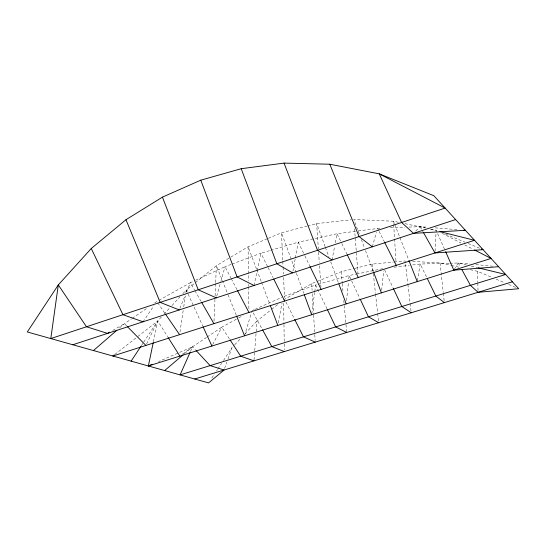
<?xml version="1.0" encoding="UTF-8"?>
<svg xmlns="http://www.w3.org/2000/svg" width="546" height="546" viewBox="0 0 546 546"><rect width="100%" height="100%" fill="white"/><g stroke="black" fill="none" stroke-linecap="round" stroke-linejoin="round"><path stroke-width="0.41" stroke-dasharray="2.73 2.05" d="M214.025 321.15L214.953 299.304M215.097 295.939L215.636 283.333M215.67 282.494L216.387 265.69L230.084 257.528M435.066 251.269L436.056 231.934M254.026 360.019L254.675 351.522M254.736 350.675L256.995 320.939L270.973 309.882M346.546 300.566L348.45 282.207M348.792 278.87L349.14 275.532L355.767 274.181M381.647 290.342L383.681 270.959M311.786 313.916L314.632 292.431M314.742 291.605L315.622 284.992L317.253 284.527M179.955 332.132L183.224 310.23M183.729 306.859L185.36 295.912M185.865 292.547L186.247 290.015L194.765 283.142M417.383 280.78L420.222 264.032L448.962 263.247M292.909 271.219L295.202 258.77M295.352 257.937L298.246 242.165L337.039 233.749L357.289 231.033M278.269 322.911L282.016 303.248M332.029 259.992L334.691 246.048M335.312 242.765L337.039 233.749L341.434 242.799M153.392 341.803L157.733 320.966L161.725 316.632M254.02 285.497L257.043 271.417M257.221 270.591L260.961 253.194L269.874 250.553M216.714 296.205L220.632 282.268M220.864 281.449L225.013 266.687L231.265 264.346M372.324 246.819L376.406 232.343M244.547 335.804L251.508 312.298M224.638 368.427L226.87 362.094M227.982 358.934L231.879 347.85L234.166 345.406M179.893 308.388L185.265 295.154M186.527 292.042L190.315 282.705L194.942 280.569M190.581 351.31L192.615 346.744L206.497 337.428M146.628 343.905L157.733 320.966L167.663 336.739M212.687 344.54L221.765 327.184L237.981 318.325M454.245 269.431L458.265 262.995L470.031 264.073M141.394 345.632L143.257 342.813M143.728 342.11L157.733 320.966L136.964 337.175M211.834 377.989L214.633 373.785M216.496 370.98L217.431 369.581M217.895 368.878L221.628 363.274M223.491 360.469L231.879 347.85M143.045 321.785L153.958 305.692M164.005 314.155L169.71 307.964M171.99 305.487L179.968 296.826M182.821 293.734L186.247 290.015L202.764 326.092M234.732 344.792L240.445 338.677M245.011 333.783L256.995 320.939M415.718 231.115L420.127 226.645L427.668 227.252M119.41 328.057L124.474 323.669L131.504 318.85M184.357 353.781L192.615 346.744L195.441 349.788M195.42 282.61L216.387 265.69L227.778 294.048M271.642 309.357L278.965 303.562M114.858 354.436L136.295 337.701M182.535 354.136L192.615 346.744L158.456 361.595M132.207 318.366L147.666 307.76M154.695 302.941L158.258 300.675M207.193 336.964L221.765 327.184L229.62 339.209M230.808 257.098L248.109 246.785L267.506 238.65M283.627 299.877L311.677 283.633L341.195 271.737L354.279 268.523M112.708 330.426L124.474 323.669L126.856 326.085M158.988 300.273L190.315 282.705L194.533 290.022M238.718 317.922L243.141 315.506M195.714 280.214L225.013 266.687L230.897 277.948M251.986 310.674L254.279 309.65M255.037 309.316L281.736 297.372M268.284 238.322L281.477 232.787L306.818 226.167M232.05 264.052L260.961 253.194L267.731 266.864M284.05 296.41L315.622 284.992L326.924 308.62M270.686 250.314L298.246 242.165L304.518 255.112M318.072 284.302L349.14 275.532L351.29 280.118M307.637 225.955L316.632 223.601L351.29 219.785M355.098 268.318L372.276 264.1L393.332 262.094M356.599 274.01L383.115 268.605M358.135 230.924L380.098 228.221M394.069 267.206L409.254 265.363M412.626 264.953L420.222 264.032L426.542 276.979M394.171 262.012L405.118 260.968L407.78 283.517M390.315 227.819L404.798 227.245M409.05 227.081L420.127 226.645L425.068 227.887M449.808 263.227L458.265 262.995L466.441 264.974M412.605 261.391L440.042 262.947L450.648 265.315M435.217 227.859L457.855 229.689M475.914 264.619L492.724 266.161M398.382 222.27L393.454 221.226L353.828 219.506L359.22 233.859M404.948 223.655L425.47 227.996M430.398 229.033L436.145 230.248L445.311 250.962M451.467 265.493L459.623 267.315M470.229 269.683L477.573 271.321L492.321 277.559M471.348 266.161L477.074 267.547M430.842 229.334L436.609 230.781M445.529 234.132L465.083 242.226M468.209 243.516L480.726 248.696M496.198 279.204L504.736 282.814M508.613 284.459L515.595 287.414M442.164 233.34L460.981 242.997M464.742 244.929L473.02 249.181M157.753 302.88L164.865 313.24M194.949 290.752L201.276 301.726M420.127 226.645L423.013 231.763M253.201 312.878L262.1 329.006M458.265 262.995L460.292 266.721M231.292 278.699L237.176 289.953M377.545 228.324L378.685 230.589M379.067 231.347L384.411 241.919M285.927 301.993L294.314 318.659M268.106 267.622L273 277.498M341.803 243.55L346.928 254.108M304.886 255.869L310.046 266.53M384.664 269.956L392.895 287.469M351.644 280.883L359.875 298.457M228.091 294.833L236.322 315.322M394.383 223.58L393.454 221.226L393.618 223.771M394.69 224.365L399.631 236.916M399.945 237.694L408.592 259.657M256.504 269.014L248.109 246.785L248.539 280.903M256.804 269.806L261.309 281.709M261.602 282.507L270.004 304.729M361.315 239.441L364.312 247.413M365.506 250.607L373.293 271.342M325.123 246.662L316.632 223.601L318.352 248.901M325.416 247.454L328.924 256.995M330.685 261.766L338.295 282.439M296.137 272.57L281.477 232.787L282.773 260.592M296.43 273.369L303.76 293.257M407.876 284.35L410.046 302.73M410.142 303.562L411.029 311.084M372.276 264.1L375.477 293.407M375.566 294.246L377.579 312.667M377.675 313.5L378.494 321.034M440.042 262.947L443.25 292.492M443.338 293.332L444.164 300.935M341.195 271.737L342.185 282.705M342.26 283.551L342.949 291.148M343.789 300.43L344.171 304.648M344.246 305.494L346.69 332.494M354.538 228.747L357.964 273.287M318.584 252.272L319.267 262.394M319.499 265.765L320.932 286.848M393.666 224.618L396.075 262.803M311.677 283.633L312.094 290.411M312.305 293.803L313.547 314.148M313.595 314.994L314.735 333.64M314.789 334.486L315.151 340.417M282.814 261.438L283.046 266.489M283.087 267.335L283.401 274.078M283.558 277.443L284.507 297.666M477.573 271.321L477.825 282.234M477.846 283.074L478.023 290.629M283.674 303.269L283.954 323.607M283.968 324.454L284.227 343.1M284.241 343.946L284.323 349.877M248.587 284.316L248.607 286.022M248.621 286.875L248.908 309.91"/><path stroke-width="0.82" d="M474.529 249.952L491.079 258.449L148.362 365.984L153.221 342.635M190.24 352.074L180.078 374.89L505.698 274.474L477.893 267.745M131.122 361.138L140.923 346.335M461.916 269.697L470.44 285.346L478.064 292.308L518.7 288.732L433.845 195.693L379.252 173.853L329.804 164.223L284.05 163.104L241.209 168.707L200.778 180.166L162.442 197.133L125.976 219.71L91.264 248.505L58.306 284.91L27.3 331.968L208.572 382.896L224.085 370.011L210.135 365.622L196.007 350.402M93.441 350.552L116.878 330.255M164.66 370.557L183.081 354.866M114.189 354.955L112.845 356.006L474.529 240.301L439.905 231.613M109.766 332.118L107.562 333.388L86.486 326.761L58.306 284.91L50.798 338.568L445.133 208.074L379.252 173.853L401.61 222.481L413.513 233.347L465.404 230.296L463.725 230.159M148.362 365.984L152.245 364.291M72.802 344.751L455.63 219.581M194.697 378.999L512.387 281.804M498.607 266.701L453.801 270.147L445.652 251.733M143.045 321.785L122.939 314.701L91.264 248.505M253.965 360.865L240.704 356.197L230.084 339.919M179.265 309.944L160.169 302.375L125.976 219.71M284.35 351.569L271.812 346.601L262.503 329.743M481.504 249.017L483.073 249.665L434.978 252.955L423.423 232.494M216.25 297.85L198.218 289.783L162.442 197.133M315.254 342.117L303.46 336.841L294.697 319.417M254.02 285.497L237.1 276.918L200.778 180.166M346.69 332.494L335.674 326.911L327.286 309.377M292.608 272.884L276.856 263.766L241.209 168.707M378.678 322.713L368.461 316.796L360.23 299.222M332.029 259.992L317.506 250.314L284.05 163.104M411.227 312.756L401.842 306.504L393.25 288.233M372.324 246.819L359.077 236.555L329.804 164.223M444.348 302.62L435.831 296.021L427.279 278.501M127.45 326.692L145.891 345.434M165.342 313.93L179.573 334.657M168.113 337.455L179.846 356.101M201.692 302.457L213.923 323.669M237.565 290.704L248.942 312.469M384.793 242.677L396.239 265.349M273.751 279.013L284.664 301.037M347.297 254.859L358.292 277.484M310.046 266.53L321.103 289.38M203.112 326.856L211.903 346.048M236.636 316.107L244.547 335.804M408.899 260.442L417.24 281.62M270.304 305.521L277.798 325.368M373.594 272.133L381.381 292.868M338.882 284.029L346.198 303.91M304.347 294.847L311.677 314.742"/></g></svg>
